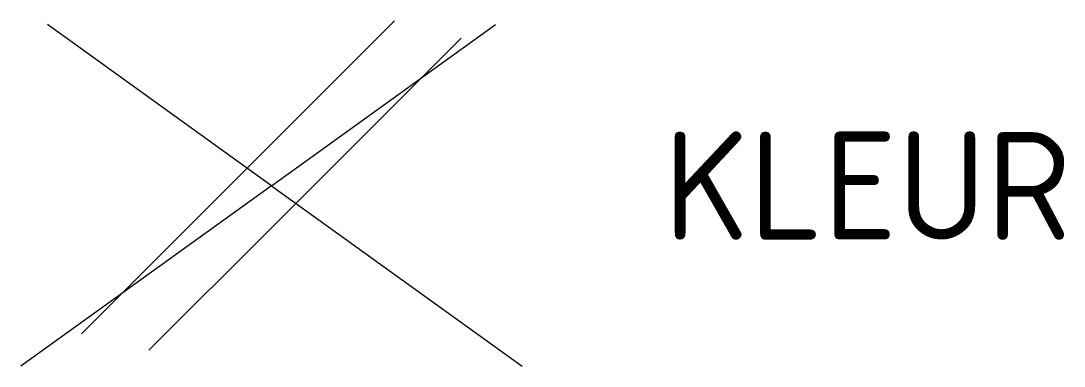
# Model space of a CAD drawing. Extents: x -4.2 to 13.2, y -3 to 2.7.
import ezdxf
from ezdxf.enums import TextEntityAlignment as Align

# ---------------------------------------------------------------- set-up
doc = ezdxf.new("R2010")
doc.units = 0
doc.styles.add('NLCS-ISO', font='NLCS-ISO.ttf')

msp = doc.modelspace()

# ---------------------------------------------------------------- linework, layer by layer
for p, q in [((0, 0), (-3.728, 2.684)), ((0, 0.7), (2.045, 2.745)), ((0, 0), (3.728, 2.684)), ((0.7, 0), (3.154, 2.454)), ((-0.7, 0), (0, 0.7)), ((0, 0), (-4.172, -3.003)), ((-3.163, -2.463), (-0.7, 0)), ((0, -0.7), (0.7, 0)), ((0, 0), (4.172, -3.003)), ((-2.04, -2.74), (0, -0.7))]:
    msp.add_line(p, q)

# ---------------------------------------------------------------- texts
at = {"style": 'NLCS-ISO'}
msp.add_attdef('KLEUR', text='', height=1.8, dxfattribs=at).set_placement((6.525, 0), align=Align.MIDDLE_LEFT)

doc.saveas('drawing.dxf')
